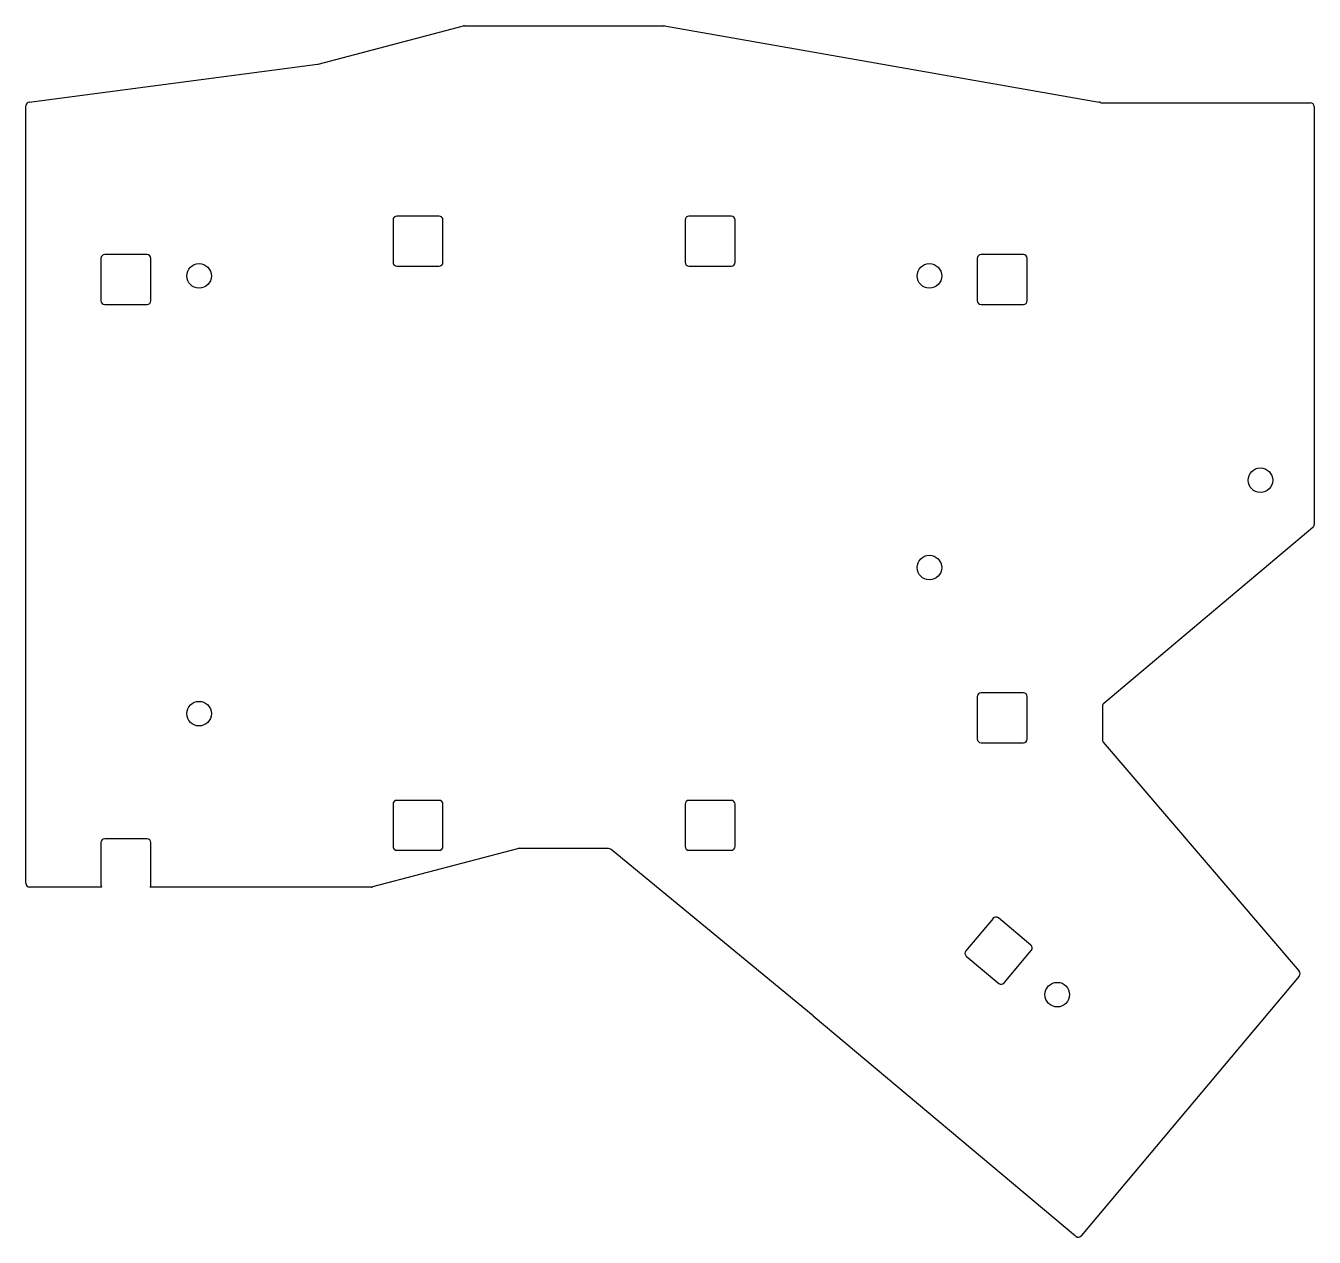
# Model space of a CAD drawing. Header units: millimetres. Extents: x 37 to 205, y -184 to -26.
import ezdxf

# ---------------------------------------------------------------- set-up
doc = ezdxf.new("R2010")
doc.units = ezdxf.units.MM

msp = doc.modelspace()

# ---------------------------------------------------------------- linework, layer by layer
at = {"linetype": 'CONTINUOUS'}
for p, q in [((75.01, -30.97), (93.91, -25.99)), ((94.04, -25.98), (119.98, -25.98)), ((120.07, -25.98), (176.61, -35.9)), ((37.41, -35.92), (74.94, -30.98)), ((36.98, -137.53), (36.98, -36.41)), ((176.83, -36), (204.09, -36)), ((204.59, -36.5), (204.59, -90.87)), ((84.75, -51.25), (84.75, -56.75)), ((90.75, -50.75), (85.25, -50.75)), ((91.25, -56.75), (91.25, -51.25)), ((122.75, -51.25), (122.75, -56.75)), ((128.75, -50.75), (123.25, -50.75)), ((129.25, -56.75), (129.25, -51.25)), ((46.75, -56.25), (46.75, -61.75)), ((52.75, -55.75), (47.25, -55.75)), ((53.25, -61.75), (53.25, -56.25)), ((160.75, -56.25), (160.75, -61.75)), ((166.75, -55.75), (161.25, -55.75)), ((167.25, -61.75), (167.25, -56.25)), ((85.25, -57.25), (90.75, -57.25)), ((123.25, -57.25), (128.75, -57.25)), ((47.25, -62.25), (52.75, -62.25)), ((161.25, -62.25), (166.75, -62.25)), ((204.41, -91.25), (177.2, -114.13)), ((160.75, -113.25), (160.75, -118.75)), ((166.75, -112.75), (161.25, -112.75)), ((167.25, -118.75), (167.25, -113.25)), ((177.03, -114.51), (177.03, -118.84)), ((161.25, -119.25), (166.75, -119.25)), ((177.14, -119.17), (202.62, -148.96)), ((84.75, -127.25), (84.75, -132.75)), ((90.75, -126.75), (85.25, -126.75)), ((91.25, -132.75), (91.25, -127.25)), ((122.75, -127.25), (122.75, -132.75)), ((128.75, -126.75), (123.25, -126.75)), ((129.25, -132.75), (129.25, -127.25)), ((46.75, -132.25), (46.75, -137.75)), ((52.75, -131.75), (47.25, -131.75)), ((53.25, -137.75), (53.25, -132.25)), ((100.96, -133.04), (82.09, -138.01)), ((85.25, -133.25), (90.75, -133.25)), ((112.8, -133.03), (101.09, -133.03)), ((139.39, -154.8), (113.11, -133.14)), ((123.25, -133.25), (128.75, -133.25)), ((46.83, -138.03), (37.48, -138.03)), ((81.96, -138.03), (53.17, -138.03)), ((162.8, -142.11), (159.27, -146.32)), ((167.72, -145.58), (163.51, -142.05)), ((159.33, -147.03), (163.54, -150.56)), ((164.25, -150.5), (167.78, -146.29)), ((202.62, -149.61), (174.26, -183.41)), ((173.55, -183.47), (139.39, -154.81))]:
    msp.add_line(p, q, dxfattribs=at)
for centre in [(59.52, -58.52), (154.53, -58.52), (197.59, -85.1), (154.53, -96.47), (59.52, -115.47), (171.16, -152.03)]:
    msp.add_circle(centre, 1.6, dxfattribs=at)
for centre, start, end in [((94.04, -26.48), 90, 104.7436), ((119.98, -26.48), 80.0494, 90), ((74.88, -30.48), 277.4959, 284.7436), ((37.48, -36.41), 97.4959, 180), ((176.53, -36.39), 52.17, 80.0494), ((204.09, -36.5), 0, 90), ((85.25, -51.25), 90, 180), ((90.75, -51.25), 0, 90), ((123.25, -51.25), 90, 180), ((128.75, -51.25), 0, 90), ((47.25, -56.25), 90, 180), ((52.75, -56.25), 0, 90), ((85.25, -56.75), 180, 270), ((90.75, -56.75), 270, 0), ((123.25, -56.75), 180, 270), ((128.75, -56.75), 270, 0), ((161.25, -56.25), 90, 180), ((166.75, -56.25), 0, 90), ((47.25, -61.75), 180, 270), ((52.75, -61.75), 270, 0), ((161.25, -61.75), 180, 270), ((166.75, -61.75), 270, 0), ((204.09, -90.87), 310.0585, 0), ((161.25, -113.25), 90, 180), ((166.75, -113.25), 0, 90), ((177.53, -114.51), 130.0585, 180), ((161.25, -118.75), 180, 270), ((166.75, -118.75), 270, 0), ((177.53, -118.84), 180, 220.5272), ((85.25, -127.25), 90, 180), ((90.75, -127.25), 0, 90), ((123.25, -127.25), 90, 180), ((128.75, -127.25), 0, 90), ((47.25, -132.25), 90, 180), ((52.75, -132.25), 0, 90), ((85.25, -132.75), 180, 270), ((90.75, -132.75), 270, 0), ((101.09, -133.53), 90, 104.7436), ((112.8, -133.53), 50.4907, 90), ((123.25, -132.75), 180, 270), ((128.75, -132.75), 270, 0), ((37.48, -137.53), 180, 270), ((47.25, -137.75), 180, 213.367), ((52.75, -137.75), 326.633, 0), ((81.96, -137.53), 270, 284.7436), ((163.18, -142.43), 50, 140), ((167.4, -145.97), 320, 50), ((159.65, -146.64), 140, 230), ((202.24, -149.29), 320, 40.5272), ((163.86, -150.18), 230, 320), ((139.07, -155.19), 50, 50.4907), ((173.88, -183.09), 230, 320)]:
    msp.add_arc(centre, 0.5, start, end, dxfattribs=at)

doc.saveas('drawing.dxf')
